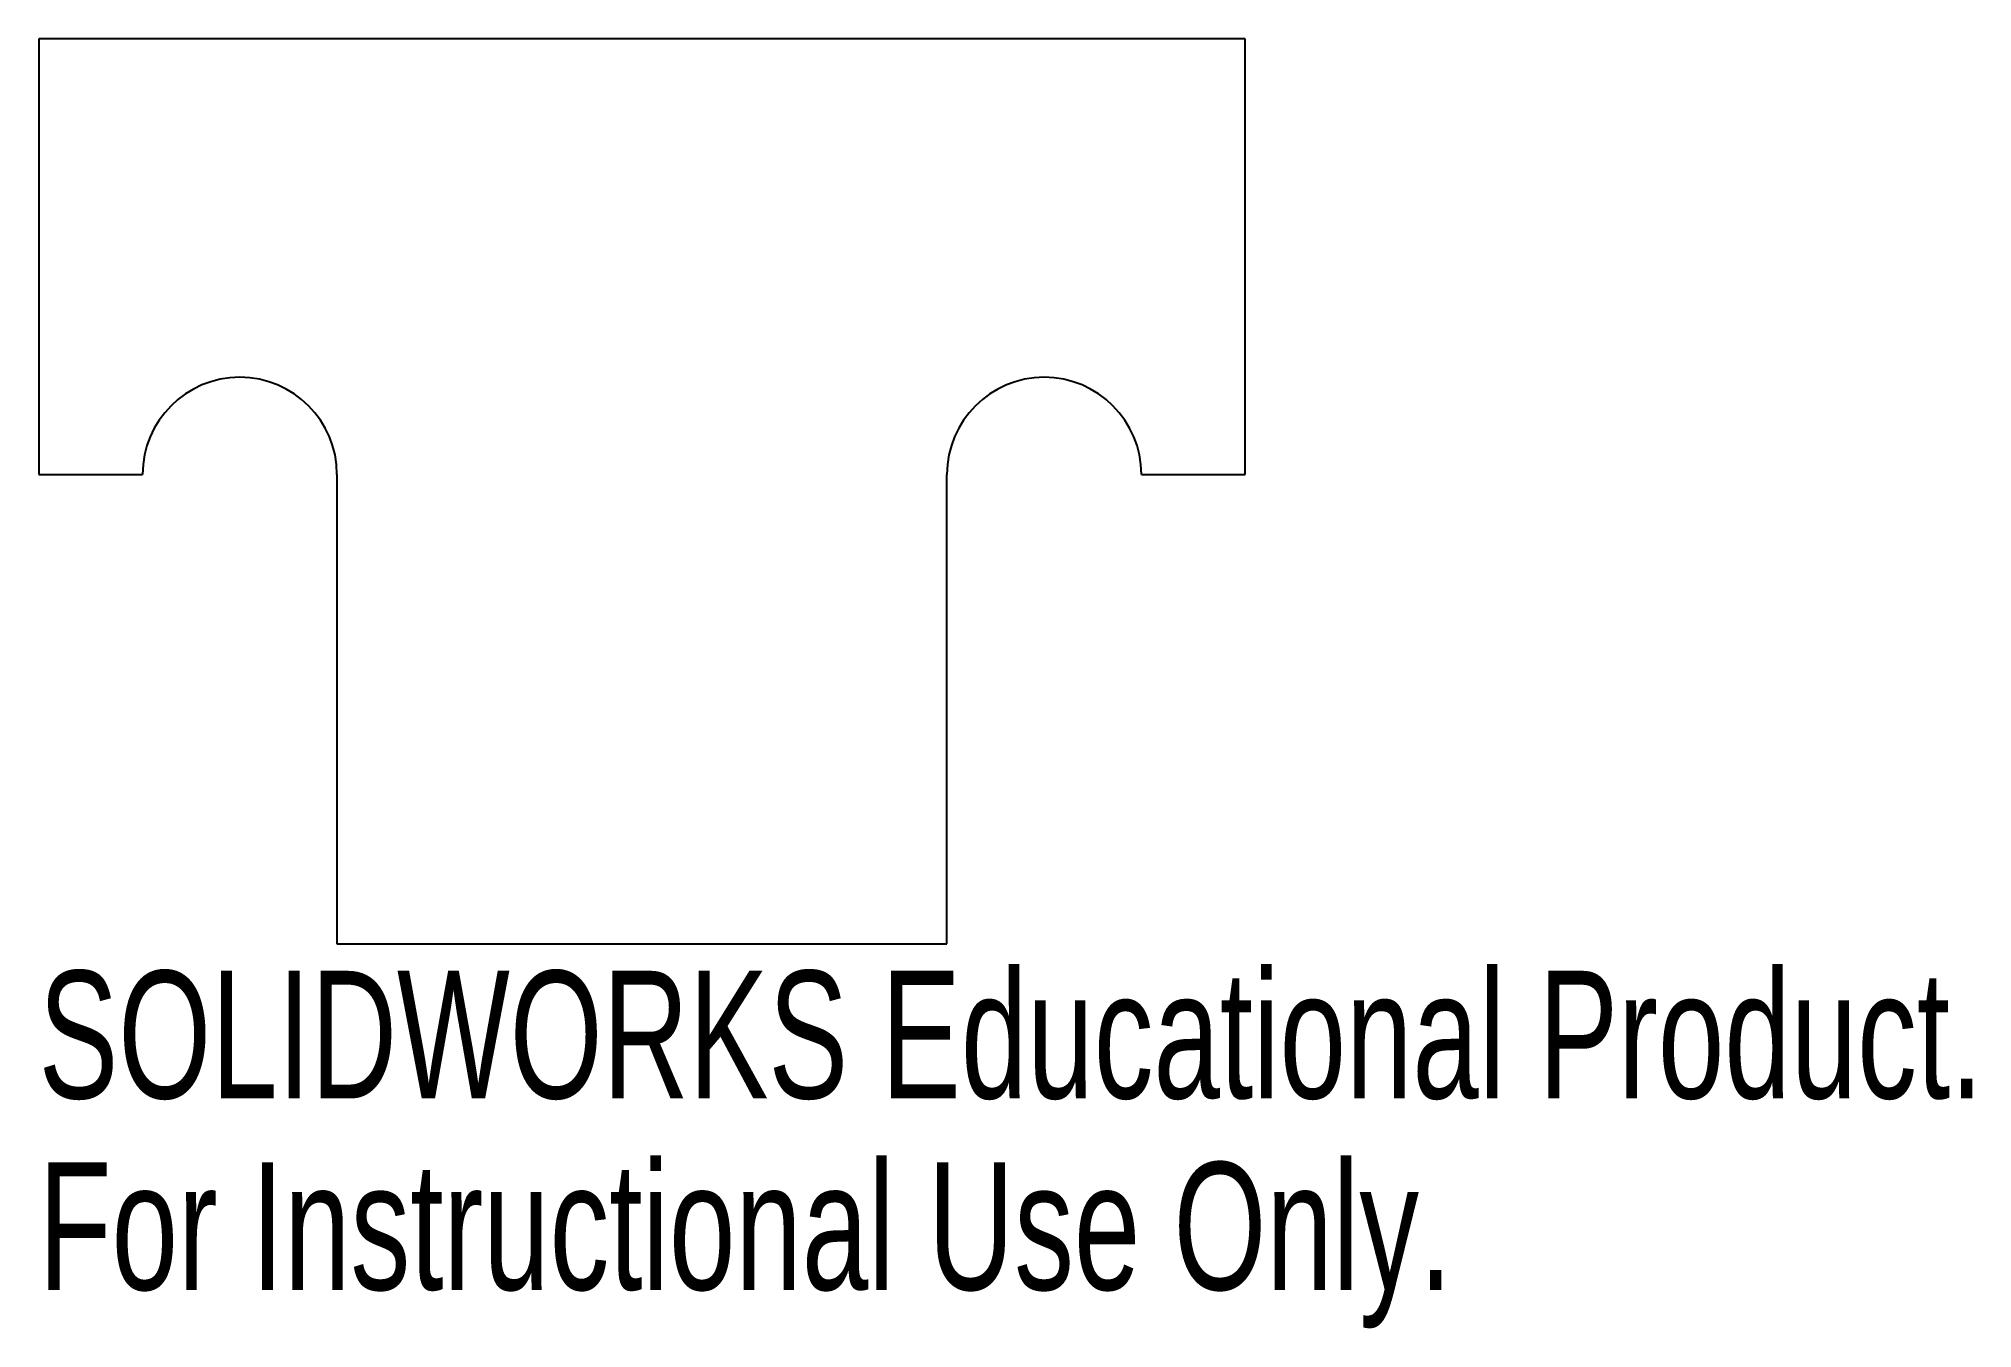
# Model space of a CAD drawing. Header units: inches. Extents: x -0.9 to 1.98, y -1.25 to 0.68.
import ezdxf

# ---------------------------------------------------------------- set-up
doc = ezdxf.new("R2010")
doc.units = ezdxf.units.IN
doc.header["$MEASUREMENT"] = 0
doc.styles.add('SLDTEXTSTYLE0', font='TXT', dxfattribs={"width": 0.7})

msp = doc.modelspace()

# ---------------------------------------------------------------- linework, layer by layer
at = {"color": 7, "linetype": 'Continuous', "lineweight": 25}
for p, q in [((0.9, 0.675), (-0.9, 0.675)), ((-0.9, 0.675), (-0.9, 0.025)), ((0.9, 0.025), (0.9, 0.675)), ((-0.9, 0.025), (-0.745, 0.025)), ((-0.455, 0.025), (-0.455, -0.675)), ((0.455, -0.675), (0.455, 0.025)), ((0.745, 0.025), (0.9, 0.025)), ((-0.455, -0.675), (0.455, -0.675))]:
    msp.add_line(p, q, dxfattribs=at)
for centre in [(-0.6, 0.025), (0.6, 0.025)]:
    msp.add_arc(centre, 0.145, 0, 180, dxfattribs=at)

# ---------------------------------------------------------------- texts
at = {"color": 7, "linetype": 'Continuous', "char_height": 0.1903, "attachment_point": 1, "style": 'SLDTEXTSTYLE0'}
for s, insert in [('SOLIDWORKS Educational Product.', (-0.9, -0.7151)), ('For Instructional Use Only.', (-0.9, -1.0006))]:
    msp.add_mtext(s, dxfattribs=dict(at, insert=insert))

doc.saveas('drawing.dxf')
